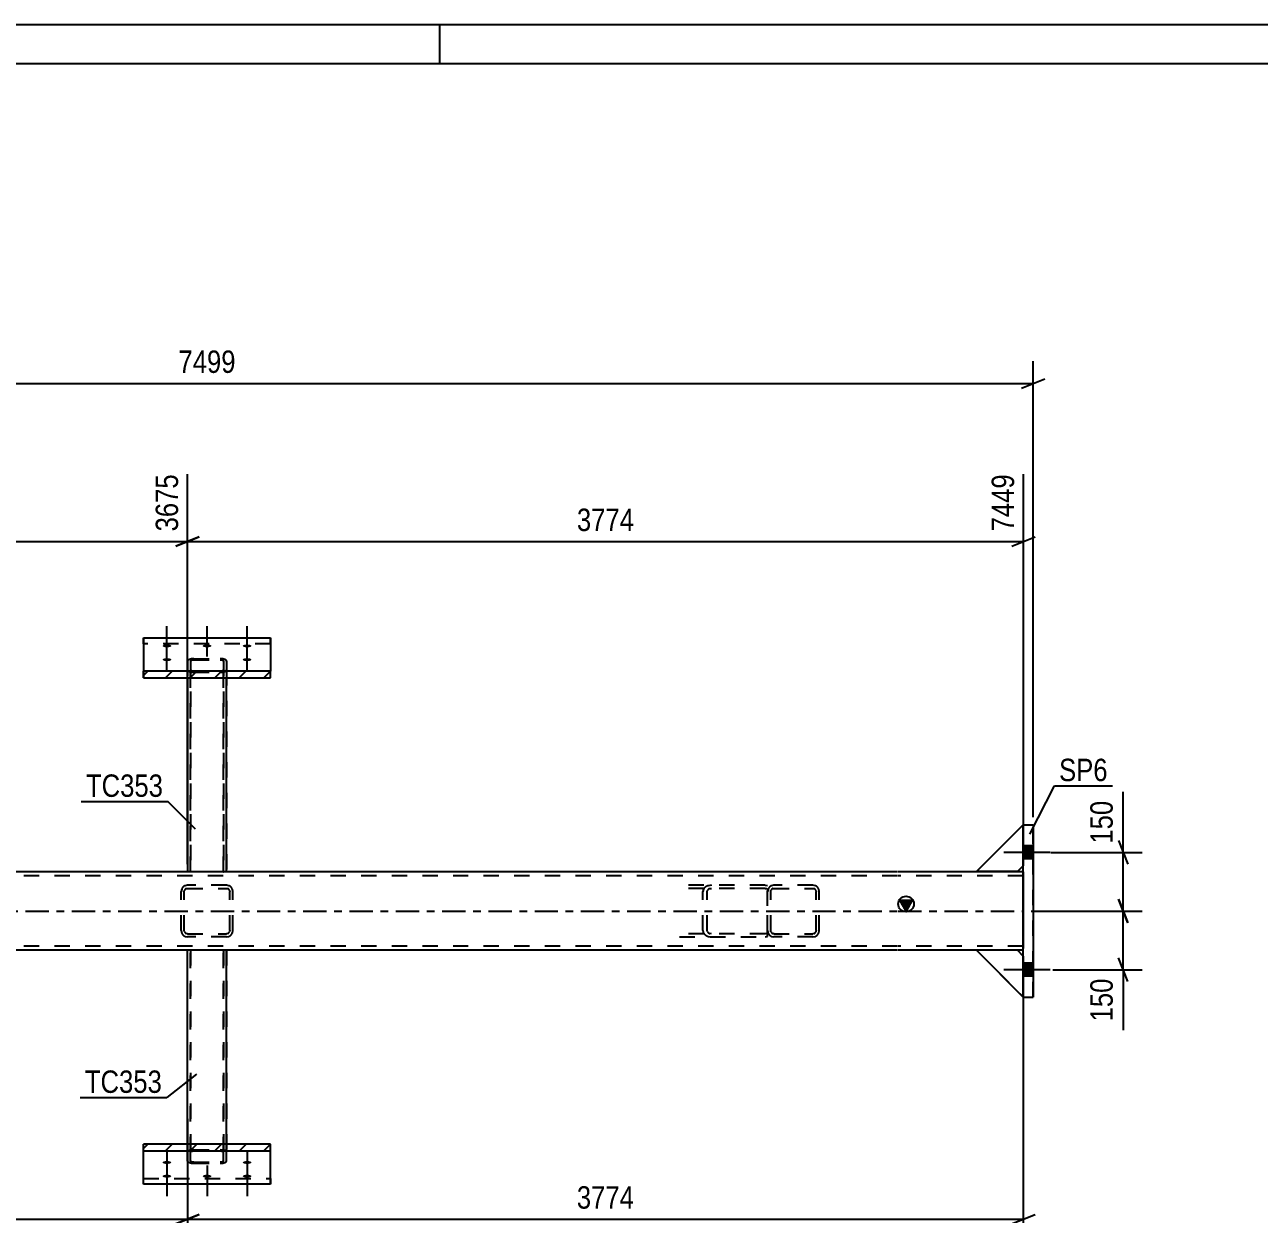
# Model space of a CAD drawing. Header units: millimetres. Extents: x 0 to 841, y 0 to 594.
# Drawn here: x 157.9 to 315.8, y 441.9 to 594 of the extents above; entities that cross this region are included whole.
import ezdxf

# ---------------------------------------------------------------- set-up
doc = ezdxf.new("R2010")
doc.units = ezdxf.units.MM
doc.linetypes.add('DXK_LINE_DOT2', pattern=[3.9198, 1.9599, -1.9599])
doc.linetypes.add('DXK_LINE_DOT3', pattern=[5.9187, 2.979, -0.9799, 0.9799, -0.9799])
doc.styles.add('Arial Narrow', font='ARIALN.TTF', dxfattribs={"height": 0.2})

# ---------------------------------------------------------------- blocks, each defined once
blk = doc.blocks.new('Unknown-570387635-1132')
at = {"color": 5, "linetype": 'Continuous'}
for p, q in [((841, 594), (0, 594)), ((211, 589), (211, 594)), ((836, 589), (5, 589))]:
    blk.add_line(p, q, dxfattribs=at)
blk = doc.blocks.new('Part-570387635-1737 - 1689')
at = {"linetype": 'Continuous'}
blk.add_hatch(color=2, dxfattribs=at).paths.add_polyline_path([(270.62, 480.67), (269.82, 482.07), (271.42, 482.07)])
at = {"color": 2, "linetype": 'Continuous'}
for p, q in [((178.72, 485.67), (92.92, 485.67)), ((269.52, 485.67), (183.72, 485.67)), ((285.62, 485.67), (269.62, 485.67)), ((285.62, 484.67), (285.62, 476.67)), ((270.62, 480.67), (269.82, 482.07)), ((269.82, 482.07), (271.42, 482.07)), ((271.42, 482.07), (270.62, 480.67)), ((178.72, 475.67), (92.92, 475.67)), ((269.52, 475.67), (183.72, 475.67)), ((279.62, 475.67), (269.62, 475.67)), ((285.62, 475.67), (284.87, 475.67))]:
    blk.add_line(p, q, dxfattribs=at)
at = {"color": 7, "linetype": 'DXK_LINE_DOT2'}
for p, q in [((269.52, 485.17), (92.92, 485.17)), ((183.72, 485.67), (178.72, 485.67)), ((285.62, 485.17), (269.62, 485.17)), ((285.62, 485.67), (285.62, 475.67)), ((285.62, 485.67), (285.62, 484.67)), ((285.62, 485.05), (285.62, 484.67)), ((269.52, 476.17), (92.92, 476.17)), ((183.72, 475.67), (178.72, 475.67)), ((285.62, 476.17), (269.62, 476.17)), ((284.87, 475.67), (279.62, 475.67)), ((285.62, 475.67), (285.62, 476.67)), ((285.62, 476.21), (285.62, 476.67)), ((285.62, 476.17), (285.62, 476.21))]:
    blk.add_line(p, q, dxfattribs=at)
at = {"color": 7, "linetype": 'DXK_LINE_DOT3'}
for p, q in [((92.92, 480.67), (269.52, 480.67)), ((269.62, 480.67), (285.62, 480.67))]:
    blk.add_line(p, q, dxfattribs=at)
at = {"color": 2, "linetype": 'Continuous'}
blk.add_circle((270.62, 481.57), 1, dxfattribs=at)
blk = doc.blocks.new('Part-570387635-1755 - 1689')
at = {"color": 7, "linetype": 'DXK_LINE_DOT2'}
for p, q in [((284.87, 475.67), (279.62, 475.67)), ((279.62, 475.67), (285.62, 469.67)), ((285.62, 474.92), (284.87, 475.67)), ((285.62, 469.67), (285.62, 474.92)), ((285.62, 474.92), (285.62, 469.67))]:
    blk.add_line(p, q, dxfattribs=at)
blk = doc.blocks.new('Part-570387635-1709 - 1689')
at = {"color": 2, "linetype": 'Continuous'}
for p, q in [((178.72, 475.67), (178.72, 475.67)), ((178.72, 450.86), (178.72, 475.67)), ((183.72, 475.67), (178.72, 475.67)), ((183.72, 475.67), (183.72, 475.67)), ((183.72, 450.86), (183.72, 475.67))]:
    blk.add_line(p, q, dxfattribs=at)
at = {"color": 7, "linetype": 'DXK_LINE_DOT2'}
for p, q in [((178.72, 448.69), (178.72, 475.67)), ((179.12, 475.67), (179.12, 475.67)), ((179.12, 449.85), (179.12, 475.67)), ((179.12, 475.67), (179.12, 448.69)), ((182.92, 475.67), (182.92, 475.67)), ((182.92, 475.67), (182.92, 475.67)), ((183.21, 475.67), (183.23, 475.67)), ((183.29, 475.67), (183.32, 475.67)), ((183.32, 475.67), (183.32, 475.67)), ((183.32, 449.85), (183.32, 475.67)), ((183.32, 475.67), (183.32, 448.69)), ((183.72, 475.67), (183.72, 475.67)), ((183.72, 475.67), (183.72, 448.69)), ((178.72, 449.85), (178.72, 450.86)), ((178.96, 450.05), (178.78, 449.96)), ((179.22, 450.11), (178.96, 450.05)), ((179.52, 450.13), (179.22, 450.11)), ((179.52, 450.13), (182.92, 450.13)), ((183.23, 450.11), (182.92, 450.13)), ((183.49, 450.05), (183.23, 450.11)), ((183.66, 449.96), (183.49, 450.05)), ((183.72, 449.85), (183.72, 450.86)), ((178.78, 449.96), (178.72, 449.85)), ((178.72, 448.69), (178.72, 449.85)), ((178.72, 448.69), (178.78, 448.59)), ((178.78, 448.59), (178.96, 448.5)), ((178.96, 448.5), (179.22, 448.44)), ((179.12, 449.85), (179.15, 449.91)), ((179.12, 448.69), (179.12, 449.85)), ((179.15, 448.64), (179.12, 448.69)), ((179.15, 449.91), (179.24, 449.95)), ((179.24, 448.59), (179.15, 448.64)), ((179.24, 449.95), (179.37, 449.98)), ((179.37, 448.56), (179.24, 448.59)), ((179.37, 449.98), (179.52, 449.99)), ((179.52, 448.55), (179.37, 448.56)), ((179.52, 449.99), (182.92, 449.99)), ((179.52, 448.55), (182.92, 448.55)), ((182.92, 449.99), (183.08, 449.98)), ((183.08, 448.56), (182.92, 448.55)), ((183.08, 449.98), (183.21, 449.95)), ((183.21, 448.59), (183.08, 448.56)), ((183.21, 449.95), (183.29, 449.91)), ((183.29, 448.64), (183.21, 448.59)), ((183.23, 448.44), (183.49, 448.5)), ((183.29, 449.91), (183.32, 449.85)), ((183.32, 448.69), (183.29, 448.64)), ((183.32, 448.69), (183.32, 449.85)), ((183.49, 448.5), (183.66, 448.59)), ((183.72, 449.85), (183.66, 449.96)), ((183.66, 448.59), (183.72, 448.69)), ((183.72, 448.69), (183.72, 449.85)), ((179.22, 448.44), (179.52, 448.42)), ((179.52, 448.42), (182.92, 448.42)), ((182.92, 448.42), (183.23, 448.44))]:
    blk.add_line(p, q, dxfattribs=at)
blk = doc.blocks.new('Part-570387635-1757 - 1689')
at = {"color": 7, "linetype": 'DXK_LINE_DOT2'}
for p, q in [((284.87, 475.67), (279.62, 475.67)), ((279.62, 475.67), (285.62, 469.67)), ((285.62, 474.92), (284.87, 475.67)), ((285.62, 469.67), (285.62, 474.92)), ((285.62, 474.92), (285.62, 469.67))]:
    blk.add_line(p, q, dxfattribs=at)
blk = doc.blocks.new('Part-570387635-1758 - 1689')
at = {"linetype": 'Continuous'}
h = blk.add_hatch(dxfattribs=at)
h.set_pattern_fill('', scale=0.7, style=0, pattern_type=0)
h.set_pattern_definition([(45, (189.3483, 511.3207), (-1.57154, 1.57154), [])])
h.paths.add_polyline_path([(189.35, 510.47), (189.35, 511.32), (173.1, 511.32), (173.1, 510.47)])
at = {"color": 2, "linetype": 'Continuous'}
for p, q in [((173.1, 515.59), (173.1, 511.32)), ((173.1, 515.59), (189.35, 515.59)), ((189.35, 515.59), (189.35, 511.32)), ((173.1, 510.47), (173.1, 511.32)), ((189.35, 511.32), (173.1, 511.32)), ((173.1, 510.47), (189.35, 510.47)), ((189.35, 510.47), (189.35, 511.32))]:
    blk.add_line(p, q, dxfattribs=at)
at = {"color": 7, "linetype": 'DXK_LINE_DOT2'}
for p, q in [((173.1, 514.84), (173.1, 515.59)), ((189.35, 514.84), (173.1, 514.84)), ((189.35, 514.84), (189.35, 515.59)), ((173.1, 511.32), (173.1, 510.47)), ((189.35, 510.47), (189.35, 511.32))]:
    blk.add_line(p, q, dxfattribs=at)
blk = doc.blocks.new('Part-570387635-1694 - 1689')
at = {"color": 7, "linetype": 'DXK_LINE_DOT2'}
for p, q in [((252.98, 483.47), (252.92, 483.17)), ((253.32, 483.17), (253.35, 483.32)), ((253.72, 483.97), (253.42, 483.91)), ((253.57, 483.54), (253.72, 483.57)), ((258.72, 483.97), (253.72, 483.97)), ((253.72, 483.57), (253.72, 483.57)), ((253.72, 483.57), (258.72, 483.57)), ((259.03, 483.91), (258.72, 483.97)), ((258.72, 483.57), (258.72, 483.57)), ((258.72, 483.57), (258.88, 483.54)), ((259.09, 483.32), (259.12, 483.17)), ((259.52, 483.17), (259.46, 483.47)), ((252.92, 478.17), (252.92, 483.17)), ((252.92, 483.17), (252.92, 483.17)), ((253.32, 483.17), (253.32, 483.17)), ((253.32, 478.17), (253.32, 483.17)), ((259.12, 483.17), (259.12, 483.17)), ((259.12, 478.17), (259.12, 483.17)), ((259.52, 478.17), (259.52, 483.17)), ((259.52, 483.17), (259.52, 483.17)), ((252.92, 478.17), (252.92, 478.17)), ((252.92, 478.17), (252.98, 477.86)), ((253.32, 478.17), (253.32, 478.17)), ((253.35, 478.02), (253.32, 478.17)), ((253.42, 477.43), (253.72, 477.37)), ((253.72, 477.77), (253.57, 477.8)), ((253.72, 477.77), (253.72, 477.77)), ((253.72, 477.77), (258.72, 477.77)), ((258.72, 477.37), (253.72, 477.37)), ((258.88, 477.8), (258.72, 477.77)), ((258.72, 477.77), (258.72, 477.77)), ((258.72, 477.37), (259.03, 477.43)), ((259.12, 478.17), (259.09, 478.02)), ((259.12, 478.17), (259.12, 478.17)), ((259.46, 477.86), (259.52, 478.17)), ((259.52, 478.17), (259.52, 478.17))]:
    blk.add_line(p, q, dxfattribs=at)
for centre, radius, start, end in [((253.72, 483.17), 0.8, 112.5, 157.5), ((253.72, 483.17), 0.4, 112.5, 157.5), ((258.72, 483.17), 0.4, 22.5, 67.5), ((258.72, 483.17), 0.8, 22.5, 67.5), ((253.72, 478.17), 0.8, 202.5, 247.5), ((253.72, 478.17), 0.4, 202.5, 247.5), ((258.72, 478.17), 0.4, 292.5, 337.5), ((258.72, 478.17), 0.8, 292.5, 337.5)]:
    blk.add_arc(centre, radius, start, end, dxfattribs=at)
blk = doc.blocks.new('Bolt-570387635-1714 - 1689')
at = {"linetype": 'Continuous'}
for points in [[(176.1, 514.38), (175.98, 514.38), (175.87, 514.4), (175.77, 514.42), (175.69, 514.44), (175.62, 514.47), (175.58, 514.51), (175.55, 514.55), (175.55, 514.59), (175.58, 514.63), (175.62, 514.66), (175.69, 514.69), (175.77, 514.72), (175.87, 514.74), (175.98, 514.75), (176.1, 514.76), (176.21, 514.75), (176.32, 514.74), (176.42, 514.72), (176.51, 514.69), (176.57, 514.66), (176.62, 514.63), (176.65, 514.59), (176.65, 514.55), (176.62, 514.51), (176.57, 514.47), (176.51, 514.44), (176.42, 514.42), (176.32, 514.4), (176.21, 514.38)], [(181.22, 514.38), (181.11, 514.38), (181, 514.4), (180.9, 514.42), (180.81, 514.44), (180.75, 514.47), (180.7, 514.51), (180.68, 514.55), (180.68, 514.59), (180.7, 514.63), (180.75, 514.66), (180.81, 514.69), (180.9, 514.72), (181, 514.74), (181.11, 514.75), (181.22, 514.76), (181.34, 514.75), (181.45, 514.74), (181.55, 514.72), (181.63, 514.69), (181.7, 514.66), (181.75, 514.63), (181.77, 514.59), (181.77, 514.55), (181.75, 514.51), (181.7, 514.47), (181.63, 514.44), (181.55, 514.42), (181.45, 514.4), (181.34, 514.38)], [(186.35, 514.38), (186.23, 514.38), (186.12, 514.4), (186.02, 514.42), (185.94, 514.44), (185.87, 514.47), (185.83, 514.51), (185.8, 514.55), (185.8, 514.59), (185.83, 514.63), (185.87, 514.66), (185.94, 514.69), (186.02, 514.72), (186.12, 514.74), (186.23, 514.75), (186.35, 514.76), (186.46, 514.75), (186.57, 514.74), (186.67, 514.72), (186.76, 514.69), (186.82, 514.66), (186.87, 514.63), (186.9, 514.59), (186.9, 514.55), (186.87, 514.51), (186.82, 514.47), (186.76, 514.44), (186.67, 514.42), (186.57, 514.4), (186.46, 514.38)], [(176.1, 512.63), (175.98, 512.63), (175.87, 512.64), (175.77, 512.66), (175.69, 512.69), (175.62, 512.72), (175.58, 512.76), (175.55, 512.8), (175.55, 512.84), (175.58, 512.87), (175.62, 512.91), (175.69, 512.94), (175.77, 512.97), (175.87, 512.99), (175.98, 513), (176.1, 513), (176.21, 513), (176.32, 512.99), (176.42, 512.97), (176.51, 512.94), (176.57, 512.91), (176.62, 512.87), (176.65, 512.84), (176.65, 512.8), (176.62, 512.76), (176.57, 512.72), (176.51, 512.69), (176.42, 512.66), (176.32, 512.64), (176.21, 512.63)], [(186.35, 512.63), (186.23, 512.63), (186.12, 512.64), (186.02, 512.66), (185.94, 512.69), (185.87, 512.72), (185.83, 512.76), (185.8, 512.8), (185.8, 512.84), (185.83, 512.87), (185.87, 512.91), (185.94, 512.94), (186.02, 512.97), (186.12, 512.99), (186.23, 513), (186.35, 513), (186.46, 513), (186.57, 512.99), (186.67, 512.97), (186.76, 512.94), (186.82, 512.91), (186.87, 512.87), (186.9, 512.84), (186.9, 512.8), (186.87, 512.76), (186.82, 512.72), (186.76, 512.69), (186.67, 512.66), (186.57, 512.64), (186.46, 512.63)]]:
    blk.add_hatch(color=1, dxfattribs=at).paths.add_polyline_path(points)
at = {"color": 1, "linetype": 'Continuous'}
for p, q in [((176.1, 513.21), (176.1, 517.11)), ((181.22, 513.21), (181.22, 517.11)), ((186.35, 513.21), (186.35, 517.11)), ((176.1, 511.45), (176.1, 515.35)), ((186.35, 511.45), (186.35, 515.35))]:
    blk.add_line(p, q, dxfattribs=at)
blk = doc.blocks.new('Bolt-570387635-1717 - 1689')
at = {"linetype": 'Continuous'}
for points in [[(176.1, 448.71), (176.21, 448.7), (176.32, 448.69), (176.42, 448.67), (176.51, 448.65), (176.57, 448.61), (176.62, 448.58), (176.65, 448.54), (176.65, 448.5), (176.62, 448.46), (176.57, 448.43), (176.51, 448.39), (176.42, 448.37), (176.32, 448.35), (176.21, 448.34), (176.1, 448.33), (175.98, 448.34), (175.87, 448.35), (175.77, 448.37), (175.69, 448.39), (175.62, 448.43), (175.58, 448.46), (175.55, 448.5), (175.55, 448.54), (175.58, 448.58), (175.62, 448.61), (175.69, 448.65), (175.77, 448.67), (175.87, 448.69), (175.98, 448.7)], [(186.35, 448.71), (186.46, 448.7), (186.57, 448.69), (186.67, 448.67), (186.76, 448.65), (186.82, 448.61), (186.87, 448.58), (186.9, 448.54), (186.9, 448.5), (186.87, 448.46), (186.82, 448.43), (186.76, 448.39), (186.67, 448.37), (186.57, 448.35), (186.46, 448.34), (186.35, 448.33), (186.23, 448.34), (186.12, 448.35), (186.02, 448.37), (185.94, 448.39), (185.87, 448.43), (185.83, 448.46), (185.8, 448.5), (185.8, 448.54), (185.83, 448.58), (185.87, 448.61), (185.94, 448.65), (186.02, 448.67), (186.12, 448.69), (186.23, 448.7)], [(176.1, 446.96), (176.21, 446.95), (176.32, 446.94), (176.42, 446.92), (176.51, 446.89), (176.57, 446.86), (176.62, 446.83), (176.65, 446.79), (176.65, 446.75), (176.62, 446.71), (176.57, 446.67), (176.51, 446.64), (176.42, 446.62), (176.32, 446.6), (176.21, 446.58), (176.1, 446.58), (175.98, 446.58), (175.87, 446.6), (175.77, 446.62), (175.69, 446.64), (175.62, 446.67), (175.58, 446.71), (175.55, 446.75), (175.55, 446.79), (175.58, 446.83), (175.62, 446.86), (175.69, 446.89), (175.77, 446.92), (175.87, 446.94), (175.98, 446.95)], [(181.22, 446.96), (181.34, 446.95), (181.45, 446.94), (181.55, 446.92), (181.63, 446.89), (181.7, 446.86), (181.75, 446.83), (181.77, 446.79), (181.77, 446.75), (181.75, 446.71), (181.7, 446.67), (181.63, 446.64), (181.55, 446.62), (181.45, 446.6), (181.34, 446.58), (181.22, 446.58), (181.11, 446.58), (181, 446.6), (180.9, 446.62), (180.81, 446.64), (180.75, 446.67), (180.7, 446.71), (180.68, 446.75), (180.68, 446.79), (180.7, 446.83), (180.75, 446.86), (180.81, 446.89), (180.9, 446.92), (181, 446.94), (181.11, 446.95)], [(186.35, 446.96), (186.46, 446.95), (186.57, 446.94), (186.67, 446.92), (186.76, 446.89), (186.82, 446.86), (186.87, 446.83), (186.9, 446.79), (186.9, 446.75), (186.87, 446.71), (186.82, 446.67), (186.76, 446.64), (186.67, 446.62), (186.57, 446.6), (186.46, 446.58), (186.35, 446.58), (186.23, 446.58), (186.12, 446.6), (186.02, 446.62), (185.94, 446.64), (185.87, 446.67), (185.83, 446.71), (185.8, 446.75), (185.8, 446.79), (185.83, 446.83), (185.87, 446.86), (185.94, 446.89), (186.02, 446.92), (186.12, 446.94), (186.23, 446.95)]]:
    blk.add_hatch(color=1, dxfattribs=at).paths.add_polyline_path(points)
at = {"color": 1, "linetype": 'Continuous'}
for p, q in [((176.1, 449.88), (176.1, 445.98)), ((186.35, 449.88), (186.35, 445.98)), ((176.1, 448.13), (176.1, 444.23)), ((181.22, 448.13), (181.22, 444.23)), ((186.35, 448.13), (186.35, 444.23))]:
    blk.add_line(p, q, dxfattribs=at)
blk = doc.blocks.new('Bolt-570387635-1720 - 1689')
at = {"linetype": 'Continuous'}
for points in [[(285.62, 488.99), (285.62, 487.34), (286.87, 487.34), (286.87, 488.99)], [(285.62, 488.99), (285.62, 487.34), (286.87, 487.34), (286.87, 488.99)], [(285.62, 473.99), (285.62, 472.34), (286.87, 472.34), (286.87, 473.99)], [(285.62, 473.99), (285.62, 472.34), (286.87, 472.34), (286.87, 473.99)]]:
    blk.add_hatch(color=1, dxfattribs=at).paths.add_polyline_path(points)
at = {"color": 1, "linetype": 'Continuous'}
for p, q in [((289.07, 488.17), (283.12, 488.17)), ((289.07, 488.17), (283.12, 488.17)), ((286.87, 488.99), (285.62, 488.99)), ((286.87, 488.99), (285.62, 488.99)), ((286.87, 487.34), (285.62, 487.34)), ((286.87, 487.34), (285.62, 487.34)), ((286.87, 473.99), (285.62, 473.99)), ((286.87, 473.99), (285.62, 473.99)), ((289.07, 473.17), (283.12, 473.17)), ((289.07, 473.17), (283.12, 473.17)), ((286.87, 472.34), (285.62, 472.34)), ((286.87, 472.34), (285.62, 472.34))]:
    blk.add_line(p, q, dxfattribs=at)
blk = doc.blocks.new('Part-570387635-1738 - 1689')
at = {"color": 7, "linetype": 'DXK_LINE_DOT2'}
for p, q in [((177.98, 483.47), (177.92, 483.17)), ((178.32, 483.17), (178.35, 483.32)), ((178.72, 483.97), (178.42, 483.91)), ((178.57, 483.54), (178.72, 483.57)), ((183.72, 483.97), (178.72, 483.97)), ((178.72, 483.57), (178.72, 483.57)), ((178.72, 483.57), (183.72, 483.57)), ((184.03, 483.91), (183.72, 483.97)), ((183.72, 483.57), (183.72, 483.57)), ((183.72, 483.57), (183.88, 483.54)), ((184.09, 483.32), (184.12, 483.17)), ((184.52, 483.17), (184.46, 483.47)), ((177.92, 478.17), (177.92, 483.17)), ((177.92, 483.17), (177.92, 483.17)), ((178.32, 483.17), (178.32, 483.17)), ((178.32, 478.17), (178.32, 483.17)), ((184.12, 483.17), (184.12, 483.17)), ((184.12, 478.17), (184.12, 483.17)), ((184.52, 478.17), (184.52, 483.17)), ((184.52, 483.17), (184.52, 483.17)), ((177.92, 478.17), (177.92, 478.17)), ((177.92, 478.17), (177.98, 477.86)), ((178.32, 478.17), (178.32, 478.17)), ((178.35, 478.02), (178.32, 478.17)), ((178.42, 477.43), (178.72, 477.37)), ((178.72, 477.77), (178.57, 477.8)), ((178.72, 477.77), (178.72, 477.77)), ((178.72, 477.77), (183.72, 477.77)), ((183.72, 477.37), (178.72, 477.37)), ((183.88, 477.8), (183.72, 477.77)), ((183.72, 477.77), (183.72, 477.77)), ((183.72, 477.37), (184.03, 477.43)), ((184.12, 478.17), (184.09, 478.02)), ((184.12, 478.17), (184.12, 478.17)), ((184.46, 477.86), (184.52, 478.17)), ((184.52, 478.17), (184.52, 478.17))]:
    blk.add_line(p, q, dxfattribs=at)
for centre, radius, start, end in [((178.72, 483.17), 0.8, 112.5, 157.5), ((178.72, 483.17), 0.4, 112.5, 157.5), ((183.72, 483.17), 0.4, 22.5, 67.5), ((183.72, 483.17), 0.8, 22.5, 67.5), ((178.72, 478.17), 0.8, 202.5, 247.5), ((178.72, 478.17), 0.4, 202.5, 247.5), ((183.72, 478.17), 0.4, 292.5, 337.5), ((183.72, 478.17), 0.8, 292.5, 337.5)]:
    blk.add_arc(centre, radius, start, end, dxfattribs=at)
blk = doc.blocks.new('Part-570387635-1739 - 1689')
at = {"color": 7, "linetype": 'DXK_LINE_DOT2'}
for p, q in [((252.6, 483.97), (241.64, 483.97)), ((252.6, 483.57), (241.64, 483.57)), ((244.72, 483.47), (244.64, 483.17)), ((245.19, 483.17), (245.23, 483.32)), ((245.74, 483.97), (245.32, 483.91)), ((245.53, 483.54), (245.74, 483.57)), ((252.6, 483.97), (252.92, 483.92)), ((252.6, 483.57), (252.81, 483.54)), ((252.81, 483.54), (252.92, 483.48)), ((252.92, 477.42), (252.92, 483.92)), ((244.64, 478.17), (244.64, 483.17)), ((245.19, 478.17), (245.19, 483.17)), ((252.6, 477.77), (241.64, 477.77)), ((241.64, 477.37), (252.6, 477.37)), ((244.64, 478.17), (244.72, 477.86)), ((245.23, 478.02), (245.19, 478.17)), ((245.32, 477.43), (245.74, 477.37)), ((245.74, 477.77), (245.53, 477.8)), ((252.81, 477.8), (252.6, 477.77)), ((252.6, 477.37), (252.92, 477.42)), ((252.92, 477.85), (252.81, 477.8))]:
    blk.add_line(p, q, dxfattribs=at)
for centre, radius, start, end in [((245.57, 482.94), 1, 104.5548, 147.5896), ((245.65, 483.05), 0.501, 104.5548, 147.5896), ((245.57, 478.4), 1, 212.4104, 255.4452), ((245.65, 478.28), 0.501, 212.4104, 255.4452)]:
    blk.add_arc(centre, radius, start, end, dxfattribs=at)
blk = doc.blocks.new('Part-570387635-1752 - 1689')
at = {"color": 7, "linetype": 'DXK_LINE_DOT2'}
for p, q in [((279.62, 485.71), (285.62, 491.71)), ((285.62, 491.71), (285.62, 486.46)), ((285.62, 486.46), (285.62, 491.71)), ((285.62, 486.46), (284.87, 485.71)), ((284.87, 485.71), (279.62, 485.71))]:
    blk.add_line(p, q, dxfattribs=at)
blk = doc.blocks.new('Part-570387635-1753 - 1689')
at = {"color": 2, "linetype": 'Continuous'}
for p, q in [((285.62, 491.71), (279.62, 485.71)), ((285.62, 491.71), (285.62, 491.67)), ((285.62, 486.46), (284.87, 485.71)), ((284.87, 485.71), (279.62, 485.71))]:
    blk.add_line(p, q, dxfattribs=at)
at = {"color": 7, "linetype": 'DXK_LINE_DOT2'}
for p in [(285.62, 491.67), (285.62, 486.46), (285.62, 486.46)]:
    blk.add_line(p, (285.62, 486.46), dxfattribs=at)
blk = doc.blocks.new('Part-570387635-1754 - 1689')
at = {"color": 7, "linetype": 'DXK_LINE_DOT2'}
for p, q in [((279.62, 485.71), (285.62, 491.71)), ((285.62, 491.71), (285.62, 486.46)), ((285.62, 486.46), (285.62, 491.71)), ((285.62, 486.46), (284.87, 485.71)), ((284.87, 485.71), (279.62, 485.71))]:
    blk.add_line(p, q, dxfattribs=at)
blk = doc.blocks.new('Part-570387635-1756 - 1689')
at = {"color": 2, "linetype": 'Continuous'}
for p, q in [((284.87, 475.67), (279.62, 475.67)), ((279.62, 475.67), (285.62, 469.67)), ((285.62, 474.92), (284.87, 475.67))]:
    blk.add_line(p, q, dxfattribs=at)
at = {"color": 7, "linetype": 'DXK_LINE_DOT2'}
for p, q in [((285.62, 474.92), (285.62, 474.92)), ((285.62, 474.92), (285.62, 474.92)), ((285.62, 469.67), (285.62, 474.92)), ((285.62, 469.67), (285.62, 474.92)), ((285.62, 469.67), (285.62, 469.67)), ((285.62, 469.67), (285.62, 469.67))]:
    blk.add_line(p, q, dxfattribs=at)
blk = doc.blocks.new('Part-570387635-1761 - 1689')
at = {"linetype": 'Continuous'}
h = blk.add_hatch(dxfattribs=at)
h.set_pattern_fill('', scale=0.7, style=0, pattern_type=0)
h.set_pattern_definition([(45, (189.3482, 450.8565), (-1.57154, 1.57154), [])])
h.paths.add_polyline_path([(189.35, 450.01), (189.35, 450.86), (173.1, 450.86), (173.1, 450.01)])
at = {"color": 7, "linetype": 'DXK_LINE_DOT2'}
for p, q in [((173.1, 450.01), (173.1, 450.86)), ((189.35, 450.01), (189.35, 450.86)), ((173.1, 445.74), (173.1, 446.49)), ((173.1, 446.49), (189.35, 446.49)), ((189.35, 446.49), (189.35, 445.74))]:
    blk.add_line(p, q, dxfattribs=at)
at = {"color": 2, "linetype": 'Continuous'}
for p, q in [((173.1, 450.01), (173.1, 450.86)), ((189.35, 450.86), (173.1, 450.86)), ((189.35, 450.01), (189.35, 450.86)), ((173.1, 445.74), (173.1, 450.01)), ((173.1, 450.01), (189.35, 450.01)), ((189.35, 445.74), (189.35, 450.01)), ((189.35, 445.74), (173.1, 445.74))]:
    blk.add_line(p, q, dxfattribs=at)
blk = doc.blocks.new('Part-570387635-1767 - 1689')
at = {"color": 7, "linetype": 'DXK_LINE_DOT2'}
for p, q in [((178.78, 512.75), (178.72, 512.65)), ((178.72, 512.65), (178.72, 510.47)), ((178.72, 512.65), (178.72, 485.67)), ((178.96, 512.84), (178.78, 512.75)), ((179.22, 512.9), (178.96, 512.84)), ((179.12, 512.65), (179.15, 512.7)), ((179.12, 512.65), (179.12, 511.32)), ((179.12, 512.65), (179.12, 485.67)), ((179.15, 512.7), (179.24, 512.74)), ((179.52, 512.92), (179.22, 512.9)), ((179.24, 512.74), (179.37, 512.77)), ((179.37, 512.77), (179.52, 512.78)), ((179.52, 512.92), (182.92, 512.92)), ((179.52, 512.78), (182.92, 512.78)), ((183.23, 512.9), (182.92, 512.92)), ((182.92, 512.78), (183.08, 512.77)), ((183.08, 512.77), (183.21, 512.74)), ((183.21, 512.74), (183.29, 512.7)), ((183.49, 512.84), (183.23, 512.9)), ((183.29, 512.7), (183.32, 512.65)), ((183.32, 512.65), (183.32, 511.25)), ((183.32, 512.65), (183.32, 485.67)), ((183.66, 512.75), (183.49, 512.84)), ((183.72, 512.65), (183.66, 512.75)), ((183.72, 512.65), (183.72, 510.47)), ((178.72, 511.48), (178.78, 511.38)), ((178.78, 511.38), (178.96, 511.29)), ((178.96, 511.29), (179.22, 511.23)), ((179.15, 511.43), (179.12, 511.48)), ((179.12, 485.67), (179.12, 511.32)), ((179.24, 511.39), (179.15, 511.43)), ((179.22, 511.23), (179.52, 511.21)), ((179.37, 511.36), (179.24, 511.39)), ((179.52, 511.35), (179.37, 511.36)), ((179.52, 511.35), (182.92, 511.35)), ((179.52, 511.21), (182.92, 511.21)), ((183.08, 511.36), (182.92, 511.35)), ((182.92, 511.21), (183.23, 511.23)), ((183.21, 511.39), (183.08, 511.36)), ((183.29, 511.43), (183.21, 511.39)), ((183.23, 511.23), (183.49, 511.29)), ((183.32, 511.48), (183.29, 511.43)), ((183.32, 485.67), (183.32, 511.25)), ((183.49, 511.29), (183.66, 511.38)), ((183.66, 511.38), (183.72, 511.48)), ((183.72, 511.48), (183.72, 485.67)), ((179.12, 485.67), (179.12, 485.67)), ((182.92, 485.67), (182.92, 485.67)), ((182.92, 485.67), (182.92, 485.67)), ((183.29, 485.67), (183.32, 485.67)), ((183.32, 485.67), (183.32, 485.67)), ((183.72, 485.67), (183.72, 485.67))]:
    blk.add_line(p, q, dxfattribs=at)
at = {"color": 2, "linetype": 'Continuous'}
for p, q in [((178.72, 510.47), (178.72, 485.67)), ((183.72, 485.67), (183.72, 510.47)), ((178.72, 485.67), (178.72, 485.67)), ((183.23, 485.67), (178.72, 485.67)), ((183.72, 485.67), (183.23, 485.67)), ((183.72, 485.67), (183.72, 485.67))]:
    blk.add_line(p, q, dxfattribs=at)
blk = doc.blocks.new('Part-570387635-1790 - 1689')
at = {"color": 2, "linetype": 'Continuous'}
for p, q in [((285.62, 491.67), (285.62, 491.67)), ((285.62, 469.67), (285.62, 491.67)), ((286.87, 491.67), (285.62, 491.67)), ((286.87, 491.67), (286.87, 491.67)), ((286.87, 491.67), (286.87, 469.67)), ((285.62, 469.67), (285.62, 469.67)), ((285.62, 469.67), (286.87, 469.67)), ((286.87, 469.67), (286.87, 469.67))]:
    blk.add_line(p, q, dxfattribs=at)
at = {"color": 7, "linetype": 'DXK_LINE_DOT2'}
for p, q in [((285.62, 469.67), (285.62, 491.67)), ((286.87, 469.67), (286.87, 491.67))]:
    blk.add_line(p, q, dxfattribs=at)
blk = doc.blocks.new('StraightDimension-570387635-8920 - 1689')
at = {"color": 7, "linetype": 'Continuous'}
for p, q in [((285.62, 474.67), (285.62, 432.66)), ((178.72, 454.1), (178.72, 432.66)), ((180.22, 441.87), (177.22, 440.67)), ((178.72, 441.27), (285.62, 441.27)), ((284.12, 440.67), (287.12, 441.87))]:
    blk.add_line(p, q, dxfattribs=at)
at = {"color": 0}
blk.add_wipeout([(236.43, 442.02), (236.43, 446.22), (227.92, 446.22), (227.92, 442.02)], dxfattribs=at)
at = {"color": 0, "linetype": 'Continuous'}
blk.add_wipeout([(285.02, 440.57), (280.82, 440.57), (280.82, 432.06), (285.02, 432.06)], dxfattribs=at)
at = {"color": 3, "style": 'Arial Narrow'}
blk.add_text('3774', height=2.863, dxfattribs=at).set_placement((228.52, 442.62))
at = {"color": 3, "linetype": 'Continuous', "style": 'Arial Narrow'}
blk.add_text('7449', height=2.863, rotation=90.0002, dxfattribs=at).set_placement((284.42, 432.66))
blk = doc.blocks.new('StraightDimension-570387635-8921 - 1689')
at = {"color": 7, "linetype": 'Continuous'}
for p, q in [((76.82, 474.67), (76.82, 438.15)), ((178.72, 454.1), (178.72, 432.66)), ((78.32, 441.87), (75.32, 440.67)), ((76.82, 441.27), (178.72, 441.27)), ((177.22, 440.67), (180.22, 441.87))]:
    blk.add_line(p, q, dxfattribs=at)
at = {"color": 0}
blk.add_wipeout([(132.03, 442.02), (132.03, 446.22), (123.52, 446.22), (123.52, 442.02)], dxfattribs=at)
at = {"color": 0, "linetype": 'Continuous'}
for points in [[(76.22, 440.57), (72.02, 440.57), (72.02, 437.55), (76.22, 437.55)], [(178.12, 440.57), (173.92, 440.57), (173.92, 432.06), (178.12, 432.06)]]:
    blk.add_wipeout(points, dxfattribs=at)
at = {"color": 3, "style": 'Arial Narrow'}
blk.add_text('3675', height=2.863, dxfattribs=at).set_placement((124.12, 442.62))
at = {"color": 3, "linetype": 'Continuous', "style": 'Arial Narrow'}
for s, height, p in [('0', 2.86, (75.62, 438.15)), ('3675', 2.863, (177.52, 432.66))]:
    blk.add_text(s, height=height, rotation=90.0002, dxfattribs=at).set_placement(p)
blk = doc.blocks.new('StraightDimension-570387635-1880 - 1689')
at = {"color": 7, "linetype": 'Continuous'}
for p, q in [((178.72, 486.67), (178.72, 536.52)), ((76.82, 486.71), (76.82, 531.04)), ((78.32, 528.51), (75.32, 527.31)), ((76.82, 527.91), (178.72, 527.91)), ((177.22, 527.31), (180.22, 528.51))]:
    blk.add_line(p, q, dxfattribs=at)
at = {"color": 0, "linetype": 'Continuous'}
for points in [[(178.12, 537.12), (173.92, 537.12), (173.92, 528.61), (178.12, 528.61)], [(76.22, 531.64), (72.02, 531.64), (72.02, 528.61), (76.22, 528.61)]]:
    blk.add_wipeout(points, dxfattribs=at)
at = {"color": 0}
blk.add_wipeout([(132.03, 528.66), (132.03, 532.86), (123.52, 532.86), (123.52, 528.66)], dxfattribs=at)
at = {"color": 3, "linetype": 'Continuous', "style": 'Arial Narrow'}
for s, height, p in [('3675', 2.863, (177.52, 529.21)), ('0', 2.86, (75.62, 529.21))]:
    blk.add_text(s, height=height, rotation=90.0002, dxfattribs=at).set_placement(p)
at = {"color": 3, "style": 'Arial Narrow'}
blk.add_text('3675', height=2.863, dxfattribs=at).set_placement((124.12, 529.26))
blk = doc.blocks.new('StraightDimension-570387635-1797 - 1689')
at = {"color": 7, "linetype": 'Continuous'}
for p, q in [((297.81, 482.17), (299.01, 479.17)), ((286.62, 480.67), (300.81, 480.67)), ((298.41, 473.17), (298.41, 480.67)), ((299.01, 471.67), (297.81, 474.67)), ((289.41, 473.17), (300.81, 473.17))]:
    blk.add_line(p, q, dxfattribs=at)
at = {"color": 0}
blk.add_wipeout([(297.66, 472.64), (293.46, 472.64), (293.46, 465.96), (297.66, 465.96)], dxfattribs=at)
at = {"color": 7, "linetype": 'Continuous'}
blk.add_line((298.41, 473.17), (298.41, 465.43), dxfattribs=at)
blk.add_line((298.41, 473.17), (298.41, 465.43), dxfattribs=at)
at = {"color": 3, "style": 'Arial Narrow'}
blk.add_text('150', height=2.863, rotation=90.0002, dxfattribs=at).set_placement((297.06, 466.56))
blk = doc.blocks.new('StraightDimension-570387635-1808 - 1689')
at = {"color": 7, "linetype": 'Continuous'}
for p, q in [((297.81, 489.67), (299.01, 486.67)), ((289.14, 488.17), (300.81, 488.17)), ((298.41, 480.67), (298.41, 488.17)), ((299.01, 479.17), (297.81, 482.17)), ((286.62, 480.67), (300.81, 480.67))]:
    blk.add_line(p, q, dxfattribs=at)
at = {"color": 0}
blk.add_wipeout([(297.66, 495.38), (293.46, 495.38), (293.46, 488.69), (297.66, 488.69)], dxfattribs=at)
at = {"color": 7, "linetype": 'Continuous'}
blk.add_line((298.41, 488.17), (298.41, 495.9), dxfattribs=at)
blk.add_line((298.41, 488.17), (298.41, 495.9), dxfattribs=at)
at = {"color": 3, "style": 'Arial Narrow'}
blk.add_text('150', height=2.863, rotation=90.0002, dxfattribs=at).set_placement((297.06, 489.29))
blk = doc.blocks.new('StraightDimension-570387635-1869 - 1689')
at = {"color": 7, "linetype": 'Continuous'}
for p, q in [((178.72, 486.67), (178.72, 536.52)), ((285.64, 486.71), (285.64, 536.52)), ((180.22, 528.51), (177.22, 527.31)), ((178.72, 527.91), (285.64, 527.91)), ((284.14, 527.31), (287.14, 528.51))]:
    blk.add_line(p, q, dxfattribs=at)
at = {"color": 0, "linetype": 'Continuous'}
blk.add_wipeout([(285.04, 537.12), (280.84, 537.12), (280.84, 528.61), (285.04, 528.61)], dxfattribs=at)
at = {"color": 0}
blk.add_wipeout([(236.44, 528.66), (236.44, 532.86), (227.93, 532.86), (227.93, 528.66)], dxfattribs=at)
at = {"color": 3, "linetype": 'Continuous', "style": 'Arial Narrow'}
blk.add_text('7449', height=2.863, rotation=90.0002, dxfattribs=at).set_placement((284.44, 529.21))
at = {"color": 3, "style": 'Arial Narrow'}
blk.add_text('3774', height=2.863, dxfattribs=at).set_placement((228.53, 529.26))
blk = doc.blocks.new('StraightDimension-570387635-8821 - 1689')
at = {"color": 7, "linetype": 'Continuous'}
for p, q in [((286.87, 492.67), (286.87, 550.98)), ((75.57, 548.13), (286.87, 548.13)), ((285.37, 547.53), (288.37, 548.73))]:
    blk.add_line(p, q, dxfattribs=at)
at = {"color": 0}
blk.add_wipeout([(185.48, 548.88), (185.48, 553.08), (176.97, 553.08), (176.97, 548.88)], dxfattribs=at)
at = {"color": 3, "style": 'Arial Narrow'}
blk.add_text('7499', height=2.863, dxfattribs=at).set_placement((177.57, 549.48))
blk = doc.blocks.new('Mark-570387635-1705 - 1689')
at = {"color": 0}
blk.add_wipeout([(175.47, 457.42), (175.47, 460.42), (165.6, 460.42), (165.6, 457.42)], dxfattribs=at)
blk.add_wipeout([(175.47, 457.42), (175.47, 460.42), (165.6, 460.42), (165.6, 457.42)], dxfattribs=at)
at = {"color": 30, "linetype": 'Continuous'}
for p in [(179.88, 459.83), (165, 456.82)]:
    blk.add_line(p, (176.07, 456.82), dxfattribs=at)
at = {"color": 3, "style": 'Arial Narrow'}
blk.add_text('TC353', height=2.863, dxfattribs=at).set_placement((165.6, 457.42))
blk = doc.blocks.new('Mark-570387635-8998 - 1689')
at = {"color": 0}
blk.add_wipeout([(296.41, 497.28), (296.41, 500.28), (290.2, 500.28), (290.2, 497.28)], dxfattribs=at)
blk.add_wipeout([(296.41, 497.28), (296.41, 500.28), (290.2, 500.28), (290.2, 497.28)], dxfattribs=at)
at = {"color": 30, "linetype": 'Continuous'}
for p, q in [((286.46, 490.48), (289.6, 496.68)), ((289.6, 496.68), (297.01, 496.68))]:
    blk.add_line(p, q, dxfattribs=at)
at = {"color": 3, "style": 'Arial Narrow'}
blk.add_text('SP6', height=2.863, dxfattribs=at).set_placement((290.2, 497.28))
blk = doc.blocks.new('Mark-570387635-1763 - 1689')
at = {"color": 0}
blk.add_wipeout([(175.6, 495.27), (175.6, 498.27), (165.74, 498.27), (165.74, 495.27)], dxfattribs=at)
blk.add_wipeout([(175.6, 495.27), (175.6, 498.27), (165.74, 498.27), (165.74, 495.27)], dxfattribs=at)
at = {"color": 30, "linetype": 'Continuous'}
for p in [(165.14, 494.67), (179.74, 491.13)]:
    blk.add_line(p, (176.2, 494.67), dxfattribs=at)
at = {"color": 3, "style": 'Arial Narrow'}
blk.add_text('TC353', height=2.863, dxfattribs=at).set_placement((165.74, 495.27))

msp = doc.modelspace()

# ---------------------------------------------------------------- block references
for name in ['Unknown-570387635-1132', 'Bolt-570387635-1714 - 1689', 'Part-570387635-1758 - 1689', 'Part-570387635-1767 - 1689', 'Part-570387635-1752 - 1689', 'Part-570387635-1753 - 1689', 'Part-570387635-1754 - 1689', 'Part-570387635-1790 - 1689', 'Bolt-570387635-1720 - 1689', 'Part-570387635-1737 - 1689', 'Part-570387635-1738 - 1689', 'Part-570387635-1739 - 1689', 'Part-570387635-1694 - 1689', 'Part-570387635-1709 - 1689', 'Part-570387635-1755 - 1689', 'Part-570387635-1757 - 1689', 'Part-570387635-1756 - 1689', 'Part-570387635-1761 - 1689', 'Bolt-570387635-1717 - 1689']:
    msp.add_blockref(name, (0, 0))

# ---------------------------------------------------------------- next in the draw order: block references
for name in ['StraightDimension-570387635-1880 - 1689', 'StraightDimension-570387635-8920 - 1689']:
    msp.add_blockref(name, (0, 0))

# ---------------------------------------------------------------- next in the draw order: block references
for name in ['StraightDimension-570387635-1797 - 1689', 'StraightDimension-570387635-8921 - 1689']:
    msp.add_blockref(name, (0, 0))

# ---------------------------------------------------------------- next in the draw order: block references
for name in ['StraightDimension-570387635-1808 - 1689', 'Mark-570387635-1705 - 1689']:
    msp.add_blockref(name, (0, 0))

# ---------------------------------------------------------------- next in the draw order: block references
msp.add_blockref('StraightDimension-570387635-1869 - 1689', (0, 0))

# ---------------------------------------------------------------- next in the draw order: block references
msp.add_blockref('StraightDimension-570387635-8821 - 1689', (0, 0))

# ---------------------------------------------------------------- next in the draw order: block references
for name in ['Mark-570387635-8998 - 1689', 'Mark-570387635-1763 - 1689']:
    msp.add_blockref(name, (0, 0))

doc.saveas('drawing.dxf')
